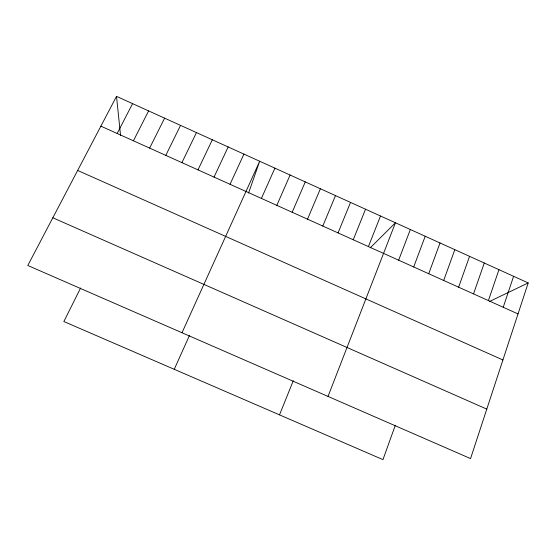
<?xml version="1.0" encoding="UTF-8"?>
<svg xmlns="http://www.w3.org/2000/svg" width="556" height="556" viewBox="0 0 556 556"><rect width="100%" height="100%" fill="white"/><g stroke="black" fill="none" stroke-linecap="round" stroke-linejoin="round"><path stroke-width="0.83" d="M528.2 282.921L470.55 458.582L27.8 265.49L116.51 96.362L528.2 282.921L489.356 301.574M503.229 307.266L513.598 276.297M488.404 300.594L498.954 269.667M473.538 293.902L484.276 263.016M248.546 193.085L259.673 161.233L182 332.738M458.63 287.195L469.563 256.344M395.316 425.277L382.959 459.638L63.857 321.528L80.606 288.015M443.695 280.467L454.815 249.665M428.711 273.726L440.025 242.965M413.699 266.963L425.208 236.244M398.645 260.187L410.342 229.51M328.012 396.414L395.448 222.761L370.22 247.851M368.419 246.586L380.512 215.992M353.248 239.754L365.535 209.209M279.508 414.866L293.262 380.763M338.041 232.908L350.53 202.405M322.793 226.049L335.483 195.587M307.51 219.168L320.395 188.748M292.185 212.267L305.272 181.895M276.818 205.352L290.107 175.029M261.417 198.422L274.907 168.141M174.25 369.302L189.45 335.49M230.024 184.293L243.931 154.102M214.032 177.093L228.148 146.951M197.992 169.872L212.322 139.778M181.916 162.637L196.456 132.592M165.792 155.381L180.554 125.385M149.633 148.104L164.604 118.157M133.426 140.807L148.612 110.908M117.17 133.489L132.578 103.645M52.82 217.785L486.785 409.112M77.652 170.442L502.916 359.961M100.879 126.156L518.025 313.925M116.51 96.362L120.569 135.483"/></g></svg>
